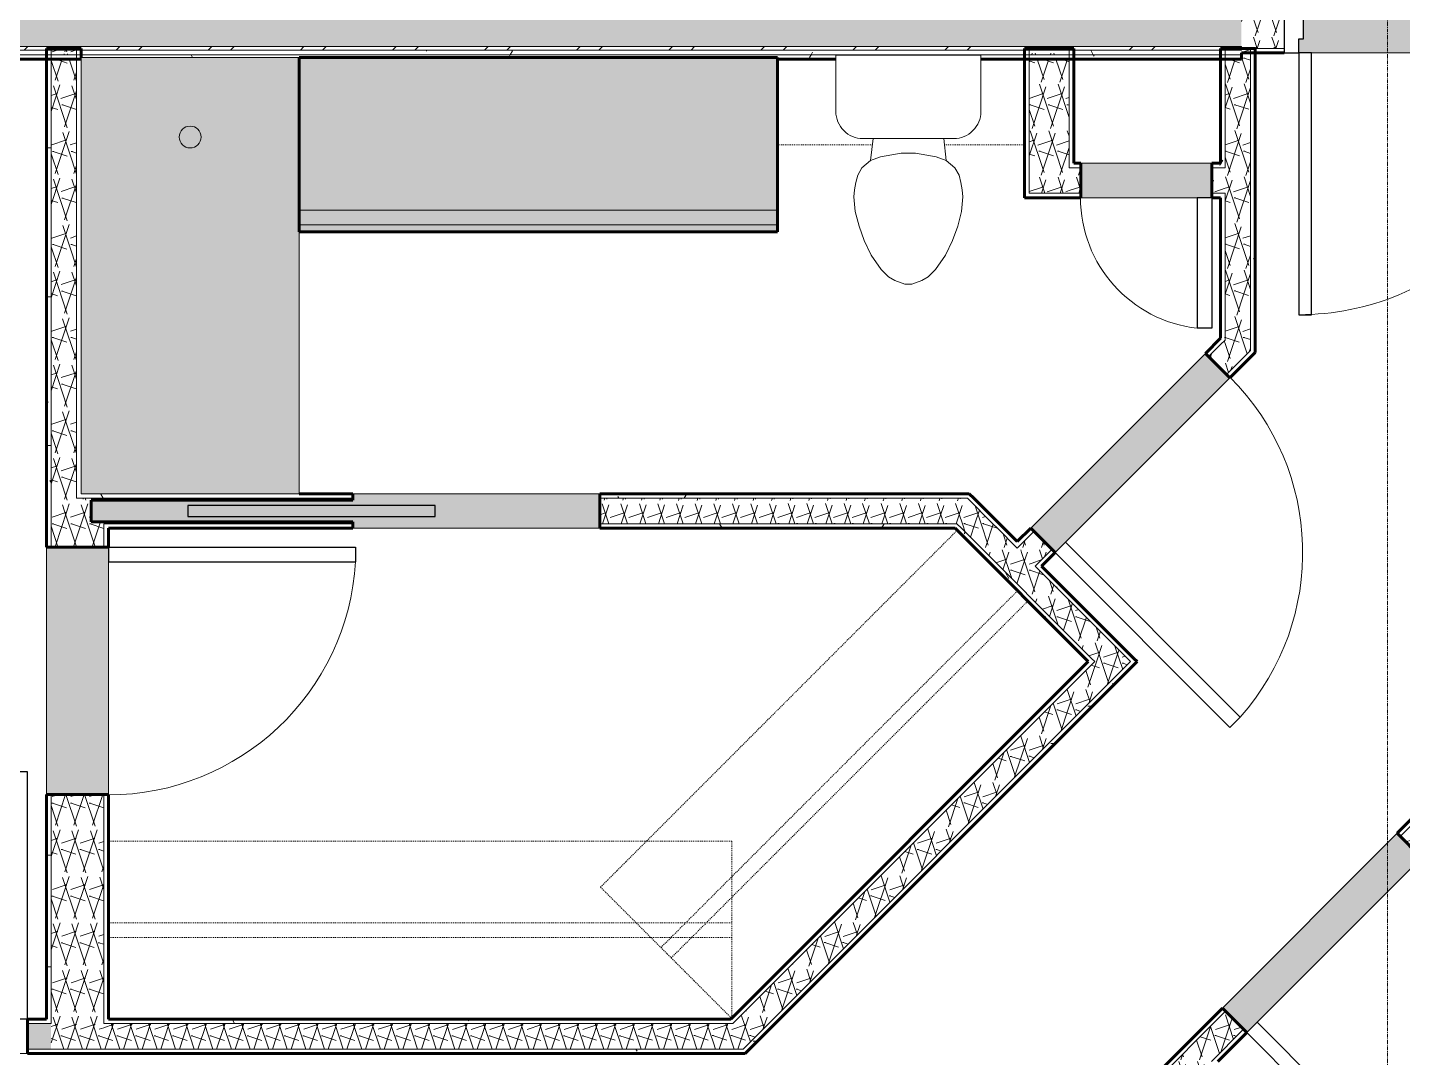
# Model space of a CAD drawing. Header units: inches. Extents: x -4169 to -1846, y 9706 to 12377.
# Drawn here: x -3668.5 to -3479.3, y 10207.1 to 10348.7 of the extents above; entities that cross this region are included whole.
import ezdxf

# ---------------------------------------------------------------- set-up
doc = ezdxf.new("R2010")
doc.units = ezdxf.units.IN
doc.header["$MEASUREMENT"] = 0
doc.linetypes.add('Dash', pattern=[0.25, 0.125, -0.125])
doc.linetypes.add('Grid Line 1_2_', pattern=[0.8749999999999999, 0.4999999999999999, -0.125, 0.125, -0.125])
for name, color, linetype, lineweight in [('0-1', 7, 'Continuous', 5), ('0-2', 50, 'Continuous', 18), ('A-DOOR', 31, 'Continuous', 18), ('A-DOOR-1', 250, 'Continuous', 9), ('A-DOOR-2', 90, 'Continuous', 30), ('A-DOOR-6', 31, 'Continuous', 30), ('A-DOOR-7', 31, 'Continuous', 9), ('A-DOOR-FRAM', 31, 'Continuous', 30), ('A-WALL', 113, 'Continuous', 18), ('A-WALL-1', 8, 'Continuous', 5), ('A-WALL-4', 10, 'Continuous', 60), ('A-WALL-5', 50, 'Continuous', 18), ('A-WALL-PATT-1', 250, 'Continuous', 9), ('A-WALL-PATT-2', 253, 'Continuous', 9), ('A-WALL-PATT-4', 111, 'Continuous', 9), ('I-WALL', 2, 'Continuous', 18), ('I-WALL-2', 2, 'Continuous', 5), ('I-WALL-3', 2, 'Continuous', 60), ('P-SANR-FIXT-1', 9, 'Continuous', 9), ('P-SANR-FIXT-2', 250, 'Continuous', 9), ('Q-CASE-1', 9, 'Continuous', 9), ('Q-CASE-2', 10, 'Continuous', 60), ('Q-CASE-3', 250, 'Continuous', 9), ('Q-CASE-HDLN-1', 250, 'Dash', 9), ('S-GRID-1', 1, 'Grid Line 1_2_', 9)]:
    doc.layers.add(name, color=color, linetype=linetype, lineweight=lineweight)
pattern_1 = [(0, (0, 0), (20.48, 5.12), [0.845, -14.515, 0.845, -14.515, -81.92]), (0, (0, 0), (20.48, 5.12), [-30.72, 0.845, -29.875, 0.845, -14.515, -35.84]), (0, (0, 0), (20.48, 5.12), [-76.8, 0.845, -9.395, 0.845, -24.755]), (120, (7.68, 2.56), (-14.67405006737632, 15.1762002695053), [0.8449999999999999, -14.515, 0.8449999999999999, -14.515, -81.91999999999999]), (120, (7.68, 2.56), (-14.67405006737632, 15.1762002695053), [-30.72, 0.8449999999999999, -29.875, 0.8449999999999999, -14.515, -35.84]), (120, (7.68, 2.56), (-14.67405006737632, 15.1762002695053), [-76.79999999999998, 0.8449999999999999, -9.394999999999998, 0.8449999999999999, -24.755]), (240, (10.24, 12.8), (-5.805949932623669, -20.2962002695053), [0.845, -14.515, 0.845, -14.515, -81.92]), (240, (10.24, 12.8), (-5.805949932623669, -20.2962002695053), [-30.72, 0.845, -29.875, 0.845, -14.515, -35.84]), (240, (10.24, 12.8), (-5.805949932623669, -20.2962002695053), [-76.8, 0.845, -9.395, 0.845, -24.755])]
pattern_2 = [(161.57, (0.32, 0.32), (-2.560496184573631, -0.0005373861552858683), [0, -18.214, 2.022, 0]), (18.43, (-0.32, 0.32), (-2.560496184573631, 0.0005373861552860904), [0, -18.214, 2.022, 0]), (108.43, (0.32, 0.32), (1.279220909290681, -6.400876726295667), [6.069999999999999, -14.166]), (71.57, (-0.32, 0.32), (1.279220909290681, 6.400876726295667), [6.07, -14.166])]

# ---------------------------------------------------------------- blocks, each defined once
blk = doc.blocks.new('SWING - SINGLE - FLUSH - 2-10 x 6-8 - PASSAGE-2675332-ENLARGED RCP - 2ND FLOOR PLAN')
at = {"layer": 'A-DOOR-1'}
blk.add_arc((17.00000000000093, -4.249999999999297), 34.06659275674493, 179.9999999999998, 266.6343130016129, dxfattribs=at)
at = {"layer": 'A-DOOR-2'}
for p, q in [((15, -4.249999999999781), (15, -38.25783353955165)), ((17.00000000000093, -4.249999999999781), (15, -4.249999999999781)), ((17.00000000000093, -4.249999999999781), (17.00000000000093, -38.25783353955165)), ((17.00000000000093, -38.25783353955165), (15, -38.25783353955165))]:
    blk.add_line(p, q, dxfattribs=at)
blk = doc.blocks.new('Bath Tub - Maestro - 60_x30_-1352617-ENLARGED RCP - 2ND FLOOR PLAN')
at = {"layer": 'P-SANR-FIXT-1'}
blk.add_hatch(color=256, dxfattribs=at).paths.add_polyline_path([(59.99999999999965, 29.99999999999599), (-1.023181539494544e-11, 30.00000000001483), (-1.944044925039634e-11, -4.177991286269387e-12), (59.99999999999044, -2.302158463862725e-11), (59.99999999999931, 28.0656190469088)], flags=0)
at = {"layer": 'P-SANR-FIXT-2'}
for p, q in [((2.451372438372345e-13, -3.304023721284463e-13), (2.451372438372345e-13, 29.99999999999973)), ((2.451372438372345e-13, 29.99999999999973), (60.00000000000029, 29.99999999999972)), ((60.00000000000029, 29.99999999999972), (60.00000000000029, -3.35731442646647e-13)), ((60.00000000000029, -3.35731442646647e-13), (2.451372438372345e-13, -3.304023721284463e-13))]:
    blk.add_line(p, q, dxfattribs=at)
for radius, start, end in [(1.5, 4.420971007234288e-13, 180.0000000000002), (1.499999999999998, 180.0000000000002, 359.9999999999994)]:
    blk.add_arc((10.93750000000022, 14.9999999999997), radius, start, end, dxfattribs=at)
blk = doc.blocks.new('Toilet-Domestic-3D - Toilet-Domestic-3D-1372870-ENLARGED RCP - 2ND FLOOR PLAN')
at = {"layer": 'P-SANR-FIXT-2'}
for p, q in [((-2.739764113511752, 11.00000000000004), (-1.873738709727293, 11.50000000000007)), ((-1.8737387097273, 11.50000000000006), (-0.5000000000001319, 12.00000000000002)), ((-0.5000000000001313, 12.00000000000002), (0.5000000000001497, 12.00000000000002)), ((0.5000000000001499, 12.00000000000002), (1.87373870972732, 11.50000000000006)), ((1.873738709727307, 11.50000000000006), (2.73976411351174, 11.00000000000005)), ((-5.127195089653483, 8.000000000000119), (-3.739764113511693, 10.0000000000001)), ((-3.739764113511675, 10.00000000000013), (-2.739764113511752, 11.00000000000004)), ((2.739764113511739, 11.00000000000005), (3.73976411351172, 10.00000000000006)), ((3.739764113511725, 10.00000000000005), (5.127195089653514, 8.00000000000006)), ((-6.059810405963483, 6.000000000000149), (-5.127195089653489, 8.000000000000112)), ((5.12719508965351, 8.000000000000068), (6.059810405963534, 6.000000000000026)), ((-6.787750874495902, 4.000000000000084), (-6.05981040596345, 6.000000000000223)), ((6.05981040596353, 6.000000000000034), (6.787750874495948, 3.999999999999969)), ((-7.325688514504693, 1.99238939618356), (-6.787750874495926, 4.000000000000002)), ((6.787750874495935, 4.000000000000014), (7.325688514504699, 1.99238939618353)), ((-7.50000000000002, -2.626845807189435e-14), (-7.325688514504699, 1.992389396183531)), ((7.325688514504699, 1.992389396183527), (7.50000000000002, -8.759659664292484e-14)), ((-7.412844257252363, -0.9961946980916817), (-7.50000000000002, -3.647082635893638e-14)), ((-7.235846299147757, -1.999999999999842), (-7.412844257252363, -0.9961946980916907)), ((7.412844257252371, -0.9961946980917603), (7.235846299147749, -1.999999999999968)), ((7.500000000000021, -7.083352582108447e-14), (7.412844257252374, -0.9961946980917403)), ((-6.967897106716618, -2.999999999999916), (-7.235846299147756, -1.999999999999837)), ((-6.401133212130356, -3.999999999999926), (-6.967897106716618, -2.999999999999912)), ((6.967897106716618, -2.999999999999936), (6.40113321213035, -3.999999999999953)), ((7.235846299147753, -1.999999999999948), (6.967897106716618, -2.999999999999932)), ((-5.209379619536154, -4.999999999999911), (-6.401133212130357, -3.999999999999923)), ((-3.835640909808955, -5.499999999999876), (-5.209379619536155, -4.99999999999991)), ((-4.861662917351556, -8.023778450744098), (-5.209379619536154, -4.999999999999911)), ((-0.9999999999997728, -5.999999999999972), (-3.835640909808916, -5.499999999999884)), ((3.835640909808861, -5.499999999999932), (0.9999999999997848, -5.999999999999972)), ((5.209379619536155, -4.999999999999937), (3.835640909808857, -5.499999999999933)), ((4.861662917351547, -8.023778450744098), (5.209379619536154, -4.999999999999936)), ((6.401133212130349, -3.999999999999955), (5.209379619536155, -4.999999999999936)), ((0.9999999999997808, -5.999999999999972), (-0.9999999999997728, -5.999999999999972)), ((6.24999999999998, -8.023778450744098), (-6.250000000000018, -8.023778450744098)), ((-9.976221549255797, -11.74999999999998), (-9.976221549255797, -19.47622154925572)), ((9.976221549255834, -19.47622154925572), (9.976221549255834, -11.74999999999989)), ((-9.976221549255797, -19.47622154925572), (9.976221549255834, -19.47622154925572))]:
    blk.add_line(p, q, dxfattribs=at)
for centre, radius, start, end in [((-6.249999999999996, -11.74999999999996), 3.726221549255814, 90.00000000000034, 180.0000000000004), ((6.250000000000004, -11.74999999999991), 3.726221549255821, 3.244165775092787e-13, 90.00000000000044)]:
    blk.add_arc(centre, radius, start, end, dxfattribs=at)
blk = doc.blocks.new('OD_CW_Upper Cabinet - OD_CW_Upper Cabinet-1867009-ENLARGED RCP - 2ND FLOOR PLAN')
at = {"layer": 'Q-CASE-HDLN-1'}
for p, q in [((0.7377049180327883, 11.99999999999999), (13.77857795177623, 11.99999999999999)), ((23.69683188429932, 11.99999999999999), (34.73770491801893, 11.99999999999999))]:
    blk.add_line(p, q, dxfattribs=at)
blk = doc.blocks.new('OD_CW_Base Cabinet - OD_CW_Base Cabinet-1834232-ENLARGED RCP - 2ND FLOOR PLAN')
at = {"layer": 'Q-CASE-1'}
for points in [[(32.56929200657637, 3.000000000008185), (66.56503650951795, 3.000000000006821), (66.56503650951872, 24.00000000001159), (0.7377049181486369, 24.00000000001432), (0.7377049181478695, 3.000000000009549)], [(66.56503650951795, 1.000000000008285), (66.56503650951804, 3.000000000006807), (0.7377049181479548, 3.000000000009535), (0.7377049181478695, 1.000000000011013), (66.33526004809205, 1.000000000008285)], [(66.33526004809197, 8.512301974405986e-12), (66.56503650951787, 8.512301974405986e-12), (66.56503650951795, 1.000000000008285), (0.7377049181478695, 1.000000000011013), (0.7377049181477843, 1.124078607972477e-11), (32.56929200657628, 9.876544027065381e-12)]]:
    blk.add_hatch(color=256, dxfattribs=at).paths.add_polyline_path(points, flags=0)
at = {"layer": 'Q-CASE-2'}
for p, q in [((66.56503650952217, 24.00000000000016), (0.7377049180327829, 24.00000000000016)), ((0.7377049180327883, 24.00000000000016), (0.7377049180327883, 1.225686219186177e-13)), ((66.56503650952217, 1.212363542890675e-13), (66.56503650952217, 24.00000000000016)), ((0.7377049180327883, 1.212363542890675e-13), (66.56503650952217, 1.212363542890675e-13))]:
    blk.add_line(p, q, dxfattribs=at)
at = {"layer": 'Q-CASE-3'}
for p, q in [((0.7377049180327488, 24.00000000000016), (0.7377049180327786, 2.999999999998593)), ((0.7377049180327488, 24.00000000000016), (66.56503650952213, 24.00000000000025)), ((66.56503650952216, 2.999999999998685), (66.56503650952213, 24.00000000000025)), ((0.7377049180327786, 2.999999999998592), (66.56503650952216, 2.999999999998685)), ((66.56503650952216, 1.000000000000221), (66.56503650952216, 2.999999999998671)), ((0.7377049180333131, 1.000000000000128), (66.56503650952216, 1.000000000000221)), ((0.7377049180327816, 1.000000000000128), (66.56503650952216, 1.000000000000221)), ((0.7377049180333145, 1.277504543030639e-13), (66.56503650952216, 2.207261241614498e-13)), ((66.56503650952216, 2.207261241614498e-13), (66.56503650952216, 1.000000000000221))]:
    blk.add_line(p, q, dxfattribs=at)
blk = doc.blocks.new('POCKET - FLUSH - 2-10 x 6-8-2636666-ENLARGED RCP - 2ND FLOOR PLAN')
at = {"layer": 'A-DOOR-2'}
for p, q in [((-39.66666666666676, 0.7499999999999999), (-39.66666666666676, -0.7499999999999999)), ((-5.666666666666763, 0.7499999999999999), (-39.66666666666676, 0.7499999999999999)), ((-5.666666666666763, -0.7499999999999999), (-5.666666666666763, 0.7499999999999999)), ((-39.66666666666676, -0.7499999999999999), (-5.666666666666763, -0.7499999999999999))]:
    blk.add_line(p, q, dxfattribs=at)
blk = doc.blocks.new('OD_CW_Closet - OD_CW_Closet-1898209-ENLARGED RCP - 2ND FLOOR PLAN')
at = {"layer": 'Q-CASE-HDLN-1'}
for p, q in [((70.13228558693521, -1.510923272078225), (70.13228558693521, 23.99999999999991)), ((0.7377049180327883, 12.24453836396082), (70.13228558693521, 12.24453836396082)), ((0.7377049180327883, 10.24453836396082), (70.13228558693521, 10.24453836396082)), ((0.7377049180327883, -1.510923272078225), (70.13228558693521, -1.510923272078225))]:
    blk.add_line(p, q, dxfattribs=at)
blk = doc.blocks.new('OD_CW_Closet - OD_CW_Closet-2675355-ENLARGED RCP - 2ND FLOOR PLAN')
at = {"layer": 'Q-CASE-HDLN-1'}
for p, q in [((0.7377049180327883, 23.85790700950105), (0.7377049180327883, -0.4494745736915817)), ((0.7377049180327883, 12.77526271315414), (86.53883031205996, 12.77526271315414)), ((0.7377049180327883, 10.77526271315414), (86.53883031205996, 10.77526271315414)), ((0.7377049180327883, -0.4494745736915803), (86.53883031205996, -0.4494745736915803))]:
    blk.add_line(p, q, dxfattribs=at)
blk = doc.blocks.new('SWING - SINGLE - FLUSH - 2-10 x 6-8 - PRIVACY-2632541-ENLARGED RCP - 2ND FLOOR PLAN')
at = {"layer": 'A-DOOR-1'}
blk.add_arc((17.00000000000093, 2.374999999999297), 34.06659275674493, 93.36568699838678, 179.9999999999998, dxfattribs=at)
at = {"layer": 'A-DOOR-2'}
for p, q in [((15, 2.374999999999781), (15, 36.38283353955165)), ((17.00000000000093, 36.38283353955165), (15, 36.38283353955165)), ((17.00000000000093, 2.374999999999781), (17.00000000000093, 36.38283353955165)), ((17.00000000000093, 2.374999999999781), (15, 2.374999999999781))]:
    blk.add_line(p, q, dxfattribs=at)
blk = doc.blocks.new('SWING - SINGLE - FLUSH - 1-6 X 6-8 PASSAGE-2632544-ENLARGED RCP - 2ND FLOOR PLAN')
at = {"layer": 'A-DOOR-1'}
blk.add_arc((9.00000000000093, -2.374999999999312), 18.06659275674493, 179.9999999999998, 263.6442410092399, dxfattribs=at)
at = {"layer": 'A-DOOR-2'}
for p, q in [((6.999999999999999, -2.374999999999781), (6.999999999999999, -20.33054994529657)), ((9.00000000000093, -2.374999999999781), (6.999999999999999, -2.374999999999781)), ((9.00000000000093, -2.374999999999781), (9.00000000000093, -20.33054994529657)), ((9.00000000000093, -20.33054994529657), (6.999999999999999, -20.33054994529657))]:
    blk.add_line(p, q, dxfattribs=at)
blk = doc.blocks.new('CTR - 1st Phase - Unit Layouts_rvt-1-ENLARGED RCP - 2ND FLOOR PLAN')
at = {"layer": 'A-WALL-1'}
for points in [[(-3505.502102226591, 10325.30651028207), (-3505.502102226591, 10330.05651028207), (-3523.502102226591, 10330.05651028207), (-3523.502102226591, 10325.30651028207), (-3505.716988931391, 10325.30651028207)], [(-3527.061812758176, 10276.49983582996), (-3504.298736679708, 10299.26291190843), (-3504.298736679708, 10301.82002087218), (-3506.378939408471, 10303.90022360094), (-3530.401373038764, 10279.83939611055), (-3527.503754496416, 10276.9417775682)], [(-3504.298736679708, 10299.26291190843), (-3503.020182197836, 10300.54146639031), (-3504.298736679708, 10301.82002087218), (-3504.298736679708, 10300.98340812855)], [(-3599.247846729069, 10279.83939611055), (-3589.704433817756, 10279.83939611055), (-3589.704433817756, 10284.58939611055), (-3623.704433817757, 10284.58939611055), (-3623.704433817757, 10283.71439611055), (-3659.704433817757, 10283.71439611055), (-3659.704433817757, 10282.21439611054), (-3657.329433817513, 10282.21439611054), (-3657.329433817513, 10280.71439611055), (-3623.704433817757, 10280.71439611055), (-3623.704433817757, 10279.83939611055), (-3604.0898504846, 10279.83939611055)], [(-3659.704433817757, 10280.71439611055), (-3657.329433817513, 10280.71439611055), (-3657.329433817513, 10282.21439611054), (-3659.704433817757, 10282.21439611054), (-3659.704433817757, 10280.73205410311)], [(-3657.329433817511, 10243.2381745618), (-3657.32943381751, 10277.2381745618), (-3665.829433817512, 10277.2381745618), (-3665.829433817512, 10243.2381745618), (-3657.954433817508, 10243.2381745618)], [(-3500.685661774452, 10210.49213728822), (-3476.644031214111, 10234.53376784856), (-3480.002788424747, 10237.8925250592), (-3504.044418985088, 10213.85089449886), (-3501.127603512695, 10210.93407902646)]]:
    blk.add_hatch(color=256, dxfattribs=at).paths.add_polyline_path(points, flags=0)
at = {"layer": 'A-WALL-PATT-1'}
h = blk.add_hatch(dxfattribs=at)
h.set_pattern_fill('FP_1', color=256, style=0, pattern_type=2)
h.set_pattern_definition(pattern_1)
h.paths.add_polyline_path([(-3500.173736679712, 10303.38791190843), (-3499.548736679712, 10304.01291190843), (-3499.548736679711, 10345.83939611051), (-3500.173736679711, 10345.83850592393), (-3500.173736679712, 10304.01291190843)], flags=0)
h = blk.add_hatch(dxfattribs=at)
h.set_pattern_fill('FP_1', color=256, style=0, pattern_type=2)
h.set_pattern_definition(pattern_1)
h.paths.add_polyline_path([(-3665.204433817517, 10282.21439611055), (-3665.204433817516, 10344.33939611051), (-3665.829433817516, 10344.33939611051), (-3665.829433817516, 10282.21439611055)], flags=0)
h = blk.add_hatch(dxfattribs=at)
h.set_pattern_fill('FP_1', color=256, style=0, pattern_type=2)
h.set_pattern_definition(pattern_1)
h.paths.add_polyline_path([(-3504.298736679708, 10305.09654285322), (-3503.673736679712, 10305.72154285322), (-3503.673736679712, 10325.93151028207), (-3504.298736679712, 10325.93151028207), (-3504.298736679708, 10305.72154285322)], flags=0)
h.paths.add_polyline_path([(-3504.298736679712, 10329.43151028207), (-3503.673736679712, 10329.43151028207), (-3503.673736679712, 10344.33939611051), (-3504.298736679712, 10344.33939611051), (-3504.298736679712, 10329.5626599581)], flags=0)
h = blk.add_hatch(dxfattribs=at)
h.set_pattern_fill('FP_1', color=256, style=0, pattern_type=2)
h.set_pattern_definition(pattern_1)
h.paths.add_polyline_path([(-3505.502102226591, 10329.43151028207), (-3504.298736679712, 10329.43151028207), (-3504.298736679712, 10330.05651028207), (-3505.502102226591, 10330.05651028207), (-3505.502102226591, 10329.5626599581)], flags=0)
h.paths.add_polyline_path([(-3523.502102226591, 10329.43151028207), (-3523.502102226591, 10330.05651028207), (-3524.502102226591, 10330.05651028207), (-3524.502102226591, 10329.43151028207)], flags=0)
h = blk.add_hatch(dxfattribs=at)
h.set_pattern_fill('FP_1', color=256, style=0, pattern_type=2)
h.set_pattern_definition(pattern_1)
h.paths.add_polyline_path([(-3661.079433817517, 10283.96439611055), (-3623.704433817757, 10283.96439611055), (-3623.704433817757, 10284.58939611055), (-3661.079433817517, 10284.5893961105)], flags=0)
h.paths.add_polyline_path([(-3538.863683639995, 10283.96439611056), (-3538.238683639996, 10283.96439611056), (-3538.863683639995, 10284.58939611056), (-3589.704433817756, 10284.58939611055), (-3589.704433817756, 10283.96439611056), (-3539.122567116478, 10283.96439611056)], flags=0)
h = blk.add_hatch(dxfattribs=at)
h.set_pattern_fill('FP_1', color=256, style=0, pattern_type=2)
h.set_pattern_definition(pattern_1)
h.paths.add_polyline_path([(-3516.667168793013, 10261.50899778709), (-3516.225227054771, 10261.95093952533), (-3529.359909797031, 10275.08562226759), (-3529.801851535274, 10274.64368052935), (-3517.109110531256, 10261.95093952533)], flags=0)
h.paths.add_polyline_path([(-3532.276725269427, 10277.1185542635), (-3531.834783531185, 10277.56049600174), (-3538.238683639995, 10283.96439611056), (-3539.122567115925, 10283.96439611055), (-3534.113683639996, 10278.95551263407)], flags=0)
h = blk.add_hatch(dxfattribs=at)
h.set_pattern_fill('FP_1', color=256, style=0, pattern_type=2)
h.set_pattern_definition(pattern_1)
h.paths.add_polyline_path([(-3665.360683817465, 10207.58939611093), (-3665.204433817509, 10207.58939611093), (-3665.204433817509, 10208.21439611093), (-3665.829433817509, 10208.21439611093), (-3665.829433817509, 10207.58939611093)], flags=0)
h.paths.add_polyline_path([(-3665.829433817509, 10211.71439611093), (-3665.204433817509, 10211.71439611093), (-3665.204433817508, 10243.2381745618), (-3665.829433817512, 10243.2381745618), (-3665.829433817509, 10212.33939611093)], flags=0)
h.paths.add_polyline_path([(-3665.829433817512, 10277.2381745618), (-3665.204433817513, 10277.2381745618), (-3665.204433817517, 10282.21439611054), (-3665.829433817516, 10282.21439611055), (-3665.829433817516, 10279.29162015964)], flags=0)
h = blk.add_hatch(dxfattribs=at)
h.set_pattern_fill('FP_1', color=256, style=0, pattern_type=2)
h.set_pattern_definition(pattern_1)
h.paths.add_polyline_path([(-3657.329433817513, 10279.83939611055), (-3623.704433817757, 10279.83939611055), (-3623.704433817757, 10280.46439611055), (-3657.329433817513, 10280.46439611055)], flags=0)
h.paths.add_polyline_path([(-3589.704433817756, 10279.83939611055), (-3539.947314584786, 10279.83939611056), (-3540.572314584786, 10280.46439611055), (-3589.704433817756, 10280.46439611056)], flags=0)
h = blk.add_hatch(dxfattribs=at)
h.set_pattern_fill('FP_1', color=256, style=0, pattern_type=2)
h.set_pattern_definition(pattern_1)
h.paths.add_polyline_path([(-3522.500799737802, 10261.50899778709), (-3522.05885799956, 10261.95093952533), (-3539.947314584785, 10279.83939611056), (-3540.831198061268, 10279.83939611056), (-3530.229214150655, 10269.23741219994)], flags=0)
h = blk.add_hatch(dxfattribs=at)
h.set_pattern_fill('FP_1', color=256, style=0, pattern_type=2)
h.set_pattern_definition(pattern_1)
h.paths.add_polyline_path([(-3522.87373667974, 10194.13769332772), (-3503.602477246845, 10213.40895276062), (-3504.044418985088, 10213.85089449886), (-3522.87373667974, 10195.0215768042), (-3522.87373667974, 10194.3965768042)], flags=0)
h.paths.add_polyline_path([(-3479.560846686506, 10237.45058332096), (-3447.423736679714, 10269.58769332776), (-3447.423736679714, 10270.47157680424), (-3480.002788424747, 10237.8925250592)], flags=0)
h = blk.add_hatch(dxfattribs=at)
h.set_pattern_fill('FP_1', color=256, style=0, pattern_type=2)
h.set_pattern_definition(pattern_1)
h.paths.add_polyline_path([(-3518.74873667974, 10192.42906238293), (-3507.579952891018, 10203.59784617165), (-3508.021894629259, 10204.03978790989), (-3518.74873667974, 10193.31294585941)], flags=0)
h.paths.add_polyline_path([(-3505.105079156865, 10206.07271990581), (-3500.685661774452, 10210.49213728822), (-3501.127603512695, 10210.93407902646), (-3505.547020895108, 10206.51466164405)], flags=0)
h.paths.add_polyline_path([(-3476.644031214111, 10234.53376784857), (-3467.563402952649, 10243.61439611003), (-3468.447286429133, 10243.61439611003), (-3477.085972952346, 10234.97570958681)], flags=0)
h.paths.add_polyline_path([(-3464.947286429135, 10247.11439611003), (-3464.06340295265, 10247.11439611003), (-3447.423736679714, 10263.75406238297), (-3447.423736679714, 10264.63794585945), (-3464.183974563007, 10247.87770797616)], flags=0)
h = blk.add_hatch(dxfattribs=at)
h.set_pattern_fill('FP_1', color=256, style=0, pattern_type=2)
h.set_pattern_definition(pattern_1)
h.paths.add_polyline_path([(-3569.702886992683, 10207.58939611093), (-3515.78328531653, 10261.50899778709), (-3516.225227054771, 10261.95093952533), (-3570.586770469166, 10207.58939611093), (-3569.961770469165, 10207.58939611093)], flags=0)
h = blk.add_hatch(dxfattribs=at)
h.set_pattern_fill('FP_1', color=256, style=0, pattern_type=2)
h.set_pattern_definition(pattern_1)
h.paths.add_polyline_path([(-3801.843654978164, 10211.71439611094), (-3702.45443381775, 10211.71439611093), (-3702.45443381775, 10212.33939611093), (-3852.473736679699, 10212.33939611094), (-3852.473736679699, 10211.71439611094), (-3835.609623019679, 10211.71439611094)], flags=0)
h.paths.add_polyline_path([(-3665.829433817509, 10211.71439611093), (-3665.829433817509, 10212.33939611093), (-3668.454433817749, 10212.33939611093), (-3668.454433817749, 10211.71439611093), (-3666.779782812101, 10211.71439611093)], flags=0)
h = blk.add_hatch(dxfattribs=at)
h.set_pattern_fill('FP_1', color=256, style=0, pattern_type=2)
h.set_pattern_definition(pattern_1)
h.paths.add_polyline_path([(-3594.886408876748, 10211.71439611093), (-3572.295401413955, 10211.71439611093), (-3571.670401413955, 10212.33939611093), (-3657.329433817509, 10212.33939611093), (-3657.329433817509, 10211.71439611093), (-3599.247846729069, 10211.71439611093)], flags=0)
h = blk.add_hatch(dxfattribs=at)
h.set_pattern_fill('FP_1', color=256, style=0, pattern_type=2)
h.set_pattern_definition(pattern_1)
h.paths.add_polyline_path([(-3666.779782812101, 10207.58939611093), (-3665.829433817509, 10207.58939611093), (-3665.829433817509, 10208.21439611093), (-3668.454433817749, 10208.21439611093), (-3668.454433817749, 10207.58939611093)], flags=0)
h.paths.add_polyline_path([(-3852.473736679699, 10207.58939611094), (-3702.45443381775, 10207.58939611093), (-3702.45443381775, 10208.21439611093), (-3852.473736679699, 10208.21439611093)], flags=0)
h = blk.add_hatch(dxfattribs=at)
h.set_pattern_fill('FP_1', color=256, style=0, pattern_type=2)
h.set_pattern_definition(pattern_1)
h.paths.add_polyline_path([(-3657.954433817508, 10207.58939611093), (-3570.586770469166, 10207.58939611093), (-3569.961770469165, 10208.21439611093), (-3665.204433817509, 10208.21439611093), (-3665.204433817509, 10207.58939611093)], flags=0)
at = {"layer": 'A-WALL-PATT-2'}
h = blk.add_hatch(dxfattribs=at)
h.set_pattern_fill('FP_2', color=256, style=0, pattern_type=2)
h.set_pattern_definition(pattern_2)
h.paths.add_polyline_path([(-3665.204433817517, 10282.21439611055), (-3661.704433817512, 10282.21439611055), (-3661.704433817512, 10344.33939611051), (-3665.119585332664, 10344.33939611051), (-3665.154938868018, 10344.96439611052), (-3661.704433817512, 10344.96439611052), (-3661.704433817512, 10345.10025232962), (-3665.16248436294, 10345.09778968146), (-3665.178975157441, 10345.38932336996), (-3661.704433817512, 10345.38561178186), (-3661.704433817512, 10345.83939611058), (-3665.204433817516, 10345.83939611058), (-3665.204433817516, 10289.34582811933)], flags=0)
h = blk.add_hatch(dxfattribs=at)
h.set_pattern_fill('FP_2', color=256, style=0, pattern_type=2)
h.set_pattern_definition(pattern_2)
h.paths.add_polyline_path([(-3530.627102226593, 10325.93151028207), (-3525.127102226592, 10325.93151028207), (-3525.127102226591, 10344.33939611051), (-3530.627102226592, 10344.33939611051), (-3530.627102226593, 10328.35972328152)], flags=0)
h.paths.add_polyline_path([(-3530.627102226592, 10344.96439611052), (-3525.127102226591, 10344.96439611052), (-3525.127102226591, 10345.19751577613), (-3530.627102226592, 10345.19359895516)], flags=0)
h.paths.add_polyline_path([(-3530.543301058377, 10345.58939611052), (-3525.127102226591, 10345.58939611052), (-3525.127102226591, 10345.82251577613), (-3530.627102226592, 10345.81859895516), (-3530.627102226592, 10345.58939611052)], flags=0)
h = blk.add_hatch(dxfattribs=at)
h.set_pattern_fill('FP_2', color=256, style=0, pattern_type=2)
h.set_pattern_definition(pattern_2)
h.paths.add_polyline_path([(-3503.462123936076, 10300.98340812855), (-3500.173736679712, 10304.27179538492), (-3500.173736679711, 10345.83939611058), (-3501.423736679712, 10345.83939611051), (-3501.423736679712, 10344.33939611051), (-3503.673736679712, 10344.33939611051), (-3503.673736679712, 10301.19502087218)], flags=0)
h = blk.add_hatch(dxfattribs=at)
h.set_pattern_fill('FP_2', color=256, style=0, pattern_type=2)
h.set_pattern_definition(pattern_2)
h.paths.add_polyline_path([(-3503.673736679712, 10325.93151028207), (-3503.673736679712, 10329.43151028207), (-3505.502102226591, 10329.43151028207), (-3505.502102226591, 10325.93151028207), (-3504.298736679712, 10325.93151028207)], flags=0)
h.paths.add_polyline_path([(-3523.502102226591, 10325.93151028207), (-3523.502102226591, 10329.43151028207), (-3525.127102226592, 10329.43151028207), (-3525.127102226592, 10325.93151028207), (-3524.502102226591, 10325.93151028207)], flags=0)
h = blk.add_hatch(dxfattribs=at)
h.set_pattern_fill('FP_2', color=256, style=0, pattern_type=2)
h.set_pattern_definition(pattern_2)
h.paths.add_polyline_path([(-3529.801851535274, 10274.64368052935), (-3527.503754496416, 10276.94177756821), (-3529.978628230568, 10279.41665130236), (-3532.276725269427, 10277.1185542635), (-3530.243793273516, 10275.08562226759)], flags=0)
h.paths.add_polyline_path([(-3503.673736679712, 10301.19502087218), (-3503.673736679712, 10305.72154285322), (-3505.936997670228, 10303.4582818627), (-3504.298736679708, 10301.82002087218)], flags=0)
h = blk.add_hatch(dxfattribs=at)
h.set_pattern_fill('FP_2', color=256, style=0, pattern_type=2)
h.set_pattern_definition(pattern_2)
h.paths.add_polyline_path([(-3661.704433817512, 10280.46439611055), (-3623.704433817757, 10280.46439611055), (-3623.704433817757, 10280.71439611055), (-3659.704433817757, 10280.71439611055), (-3659.704433817757, 10283.71439611055), (-3623.704433817757, 10283.71439611055), (-3623.704433817757, 10283.96439611055), (-3661.704433817512, 10283.96439611055), (-3661.704433817511, 10282.21439611054)], flags=0)
h.paths.add_polyline_path([(-3535.622567116479, 10280.46439611055), (-3539.122567116478, 10283.96439611056), (-3589.704433817756, 10283.96439611056), (-3589.704433817756, 10280.46439611056), (-3538.863683639995, 10280.46439611056)], flags=0)
h = blk.add_hatch(dxfattribs=at)
h.set_pattern_fill('FP_2', color=256, style=0, pattern_type=2)
h.set_pattern_definition(pattern_2)
h.paths.add_polyline_path([(-3657.954433817508, 10208.21439611093), (-3657.954433817508, 10243.2381745618), (-3665.204433817508, 10243.2381745618), (-3665.204433817509, 10208.21439611093)], flags=0)
h.paths.add_polyline_path([(-3657.954433817512, 10277.2381745618), (-3657.954433817512, 10280.46439611055), (-3661.704433817512, 10280.46439611055), (-3661.704433817512, 10282.21439611055), (-3665.204433817517, 10282.21439611055), (-3665.204433817513, 10277.2381745618), (-3661.704433817512, 10277.2381745618)], flags=0)
h = blk.add_hatch(dxfattribs=at)
h.set_pattern_fill('FP_2', color=256, style=0, pattern_type=2)
h.set_pattern_definition(pattern_2)
h.paths.add_polyline_path([(-3521.616916261319, 10261.50899778709), (-3519.142042527166, 10263.98387152124), (-3535.622567116479, 10280.46439611055), (-3540.572314584786, 10280.46439611056), (-3522.05885799956, 10261.95093952533)], flags=0)
h = blk.add_hatch(dxfattribs=at)
h.set_pattern_fill('FP_2', color=256, style=0, pattern_type=2)
h.set_pattern_definition(pattern_2)
h.paths.add_polyline_path([(-3519.37373667974, 10192.68794585941), (-3501.127603512695, 10210.93407902646), (-3503.602477246845, 10213.40895276062), (-3519.373736679738, 10197.63769332772), (-3519.37373667974, 10192.73944537532)], flags=0)
h.paths.add_polyline_path([(-3477.085972952352, 10234.97570958681), (-3446.798736679714, 10265.29744093811), (-3446.798736679714, 10270.21269332776), (-3479.560846686506, 10237.45058332096)], flags=0)
h = blk.add_hatch(dxfattribs=at)
h.set_pattern_fill('FP_2', color=256, style=0, pattern_type=2)
h.set_pattern_definition(pattern_2)
h.paths.add_polyline_path([(-3569.961770469165, 10208.21439611093), (-3516.667168793012, 10261.50899778709), (-3519.162021453905, 10263.9638925945), (-3574.911517937471, 10208.21439611093), (-3571.411517937472, 10208.21439611093)], flags=0)
h = blk.add_hatch(dxfattribs=at)
h.set_pattern_fill('FP_2', color=256, style=0, pattern_type=2)
h.set_pattern_definition(pattern_2)
h.paths.add_polyline_path([(-3665.204433817509, 10208.21439611093), (-3665.204433817509, 10211.71439611093), (-3668.454433817749, 10211.71439611093), (-3668.454433817749, 10208.21439611093), (-3665.829433817509, 10208.21439611093)], flags=0)
h.paths.add_polyline_path([(-3702.45443381775, 10208.21439611093), (-3702.45443381775, 10211.71439611093), (-3852.473736679699, 10211.71439611094), (-3852.473736679699, 10208.21439611093), (-3725.703833089755, 10208.21439611093)], flags=0)
h = blk.add_hatch(dxfattribs=at)
h.set_pattern_fill('FP_2', color=256, style=0, pattern_type=2)
h.set_pattern_definition(pattern_2)
h.paths.add_polyline_path([(-3657.954433817508, 10208.21439611093), (-3574.911517937471, 10208.21439611093), (-3571.411517937472, 10211.71439611093), (-3657.954433817508, 10211.71439611093), (-3657.954433817508, 10208.21922406386)], flags=0)
at = {"layer": 'A-WALL-4'}
for p, q in [((-3665.829433817508, 10282.21439611054), (-3665.829433817512, 10345.83939611057)), ((-3665.829433817512, 10345.83939611057), (-3661.079433817512, 10345.83939611057)), ((-3661.079433817512, 10345.83939611057), (-3661.079433817512, 10344.58939611049)), ((-3531.252102226588, 10325.30651028206), (-3531.252102226587, 10345.83939611057)), ((-3531.252102226587, 10345.83939611057), (-3524.502102226587, 10345.83939611057)), ((-3524.502102226587, 10345.83939611057), (-3524.502102226588, 10330.05651028206)), ((-3504.298736679708, 10330.05651028206), (-3504.298736679709, 10345.83939611057)), ((-3504.298736679709, 10345.83939611057), (-3499.548736679709, 10345.83939611057)), ((-3499.548736679709, 10345.83939611057), (-3499.548736679707, 10304.01291190842)), ((-3524.502102226588, 10330.05651028206), (-3523.502102226587, 10330.05651028206)), ((-3523.502102226587, 10330.05651028206), (-3523.502102226587, 10325.30651028206)), ((-3505.502102226587, 10325.30651028206), (-3505.502102226587, 10330.05651028206)), ((-3505.502102226587, 10330.05651028206), (-3504.298736679708, 10330.05651028206)), ((-3530.627102226589, 10325.30651028207), (-3531.252102226588, 10325.30651028206)), ((-3524.502102226588, 10325.30651028206), (-3530.627102226589, 10325.30651028207)), ((-3523.502102226587, 10325.30651028206), (-3524.502102226588, 10325.30651028206)), ((-3504.298736679708, 10325.30651028206), (-3505.502102226587, 10325.30651028206)), ((-3504.298736679707, 10305.98042632969), (-3504.298736679708, 10325.30651028206)), ((-3506.378939408466, 10303.90022360093), (-3504.298736679707, 10305.98042632969)), ((-3504.298736679707, 10301.82002087217), (-3506.378939408466, 10303.90022360093)), ((-3499.548736679707, 10304.01291190842), (-3503.020182197832, 10300.5414663903)), ((-3503.020182197832, 10300.5414663903), (-3504.298736679707, 10301.82002087217)), ((-3631.079433817494, 10284.58939611054), (-3623.704433817752, 10284.58939611054)), ((-3623.704433817752, 10284.58939611054), (-3623.704433817752, 10283.71439611054)), ((-3589.704433817752, 10284.58939611054), (-3538.863683639991, 10284.58939611054)), ((-3589.704433817752, 10279.83939611054), (-3589.704433817752, 10284.58939611054)), ((-3538.863683639991, 10284.58939611054), (-3538.23868363999, 10283.96439611054)), ((-3623.704433817752, 10283.71439611054), (-3659.704433817752, 10283.71439611054)), ((-3659.704433817752, 10283.71439611054), (-3659.704433817752, 10282.21439611054)), ((-3538.23868363999, 10283.96439611054), (-3534.113683639991, 10279.83939611054)), ((-3665.829433817508, 10277.23817456179), (-3665.829433817508, 10282.21439611054)), ((-3659.704433817752, 10282.21439611054), (-3659.704433817752, 10280.71439611054)), ((-3659.704433817752, 10280.71439611054), (-3657.329433817509, 10280.71439611054)), ((-3657.329433817509, 10280.71439611054), (-3623.704433817752, 10280.71439611054)), ((-3623.704433817752, 10279.83939611054), (-3657.329433817509, 10279.83939611054)), ((-3657.329433817509, 10279.83939611054), (-3657.329433817508, 10277.23817456179)), ((-3623.704433817752, 10280.71439611054), (-3623.704433817752, 10279.83939611054)), ((-3540.831198061264, 10279.83939611054), (-3589.704433817752, 10279.83939611054)), ((-3522.500799737798, 10261.50899778708), (-3540.831198061264, 10279.83939611054)), ((-3534.113683639992, 10279.83939611054), (-3532.276725269422, 10278.00243773997)), ((-3532.276725269422, 10278.00243773997), (-3530.420569968809, 10279.85859304059)), ((-3530.420569968809, 10279.85859304059), (-3527.061812758171, 10276.49983582996)), ((-3657.329433817508, 10277.23817456179), (-3665.829433817508, 10277.23817456179)), ((-3527.061812758171, 10276.49983582996), (-3528.917968058787, 10274.64368052934)), ((-3528.917968058787, 10274.64368052934), (-3519.142042527162, 10264.86775499771)), ((-3480.002788424744, 10237.89252505919), (-3447.42373667971, 10270.47157680423)), ((-3519.142042527163, 10264.86775499771), (-3516.225227054767, 10261.95093952532)), ((-3516.225227054767, 10261.95093952532), (-3515.783285316526, 10261.50899778708)), ((-3571.67040141395, 10212.33939611092), (-3522.500799737798, 10261.50899778708)), ((-3515.783285316526, 10261.50899778708), (-3569.702886992679, 10207.58939611092)), ((-3665.829433817505, 10212.33939611092), (-3665.829433817506, 10243.23817456179)), ((-3665.829433817506, 10243.23817456179), (-3657.329433817506, 10243.23817456179)), ((-3657.329433817506, 10243.23817456179), (-3657.329433817505, 10212.33939611092)), ((-3476.644031214107, 10234.53376784856), (-3480.002788424744, 10237.89252505919)), ((-3518.748736679736, 10199.14657680419), (-3504.044418985084, 10213.85089449885)), ((-3504.044418985084, 10213.85089449885), (-3500.685661774447, 10210.49213728821)), ((-3668.454433817745, 10212.33939611092), (-3665.829433817504, 10212.33939611092)), ((-3668.454433817745, 10207.58939611092), (-3668.454433817745, 10212.33939611092)), ((-3657.329433817505, 10212.33939611092), (-3571.67040141395, 10212.33939611092)), ((-3500.685661774447, 10210.49213728821), (-3504.66313741862, 10206.51466164404)), ((-3665.829433817504, 10207.58939611092), (-3668.454433817745, 10207.58939611092)), ((-3665.204433817505, 10207.58939611092), (-3665.829433817504, 10207.58939611092)), ((-3657.329433817505, 10207.58939611092), (-3665.204433817505, 10207.58939611092)), ((-3576.42040141395, 10207.58939611092), (-3657.329433817505, 10207.58939611092)), ((-3570.586770469162, 10207.58939611092), (-3576.42040141395, 10207.58939611092)), ((-3569.702886992679, 10207.58939611092), (-3570.586770469162, 10207.58939611092))]:
    blk.add_line(p, q, dxfattribs=at)
at = {"layer": 'A-WALL-5'}
for p, q in [((-3665.204433817512, 10345.83939611057), (-3665.204433817509, 10282.21439611054)), ((-3661.704433817512, 10345.83939611057), (-3661.704433817508, 10283.96439611054)), ((-3530.627102226587, 10345.83939611057), (-3530.627102226589, 10325.93151028206)), ((-3525.127102226587, 10345.83939611057), (-3525.127102226588, 10329.43151028206)), ((-3503.673736679709, 10345.83939611057), (-3503.673736679708, 10329.43151028206)), ((-3500.173736679709, 10345.83939611057), (-3500.173736679707, 10304.2717953849)), ((-3505.502102226587, 10330.05651028206), (-3523.502102226587, 10330.05651028206)), ((-3525.127102226588, 10329.43151028206), (-3524.502102226588, 10329.43151028206)), ((-3524.502102226588, 10329.43151028206), (-3523.502102226587, 10329.43151028206)), ((-3505.502102226587, 10329.43151028206), (-3504.298736679708, 10329.43151028206)), ((-3504.298736679708, 10329.43151028206), (-3503.673736679708, 10329.43151028206)), ((-3530.627102226589, 10325.93151028206), (-3525.127102226588, 10325.93151028206)), ((-3525.127102226588, 10325.93151028206), (-3524.502102226588, 10325.93151028206)), ((-3524.502102226588, 10325.93151028206), (-3523.502102226587, 10325.93151028206)), ((-3523.502102226587, 10325.30651028206), (-3505.502102226587, 10325.30651028206)), ((-3505.502102226587, 10325.93151028206), (-3504.298736679708, 10325.93151028206)), ((-3504.298736679708, 10325.93151028206), (-3503.673736679708, 10325.93151028206)), ((-3503.673736679708, 10325.93151028206), (-3503.673736679707, 10305.72154285321)), ((-3504.298736679707, 10305.09654285321), (-3503.673736679707, 10305.72154285321)), ((-3506.378939408465, 10303.90022360093), (-3530.420569968807, 10279.85859304059)), ((-3504.298736679707, 10305.09654285321), (-3505.936997670224, 10303.45828186269)), ((-3503.462123936073, 10300.98340812854), (-3500.173736679707, 10304.2717953849)), ((-3503.02018219783, 10300.5414663903), (-3504.298736679705, 10299.26291190842)), ((-3527.061812758171, 10276.49983582995), (-3504.298736679705, 10299.26291190842)), ((-3589.704433817752, 10284.58939611054), (-3623.704433817752, 10284.58939611054)), ((-3661.704433817508, 10283.96439611054), (-3661.079433817509, 10283.96439611054)), ((-3623.704433817752, 10283.96439611054), (-3661.079433817509, 10283.96439611054)), ((-3539.122567116473, 10283.96439611054), (-3589.704433817752, 10283.96439611054)), ((-3535.622567116476, 10280.46439611054), (-3539.122567116474, 10283.96439611054)), ((-3665.204433817508, 10282.21439611053), (-3665.204433817509, 10277.23817456179)), ((-3657.954433817508, 10280.71439611054), (-3657.329433817509, 10280.71439611054)), ((-3657.954433817508, 10280.46439611054), (-3657.329433817509, 10280.46439611054)), ((-3657.954433817508, 10280.46439611054), (-3657.329433817509, 10280.46439611054)), ((-3657.954433817508, 10280.46439611054), (-3657.954433817508, 10277.23817456179)), ((-3623.704433817752, 10280.46439611054), (-3657.329433817509, 10280.46439611054)), ((-3623.704433817752, 10279.83939611054), (-3589.704433817752, 10279.83939611054)), ((-3540.572314584782, 10280.46439611054), (-3589.704433817752, 10280.46439611054)), ((-3539.947314584782, 10279.83939611054), (-3540.572314584781, 10280.46439611054)), ((-3522.058857999557, 10261.95093952532), (-3539.947314584781, 10279.83939611054)), ((-3534.997567116476, 10279.83939611054), (-3535.622567116476, 10280.46439611054)), ((-3532.276725269423, 10277.11855426349), (-3534.997567116476, 10279.83939611054)), ((-3529.978628230566, 10279.41665130235), (-3531.834783531181, 10277.56049600173)), ((-3665.829433817508, 10277.23817456179), (-3665.829433817506, 10243.23817456179)), ((-3657.329433817506, 10243.23817456179), (-3657.329433817508, 10277.23817456179)), ((-3531.834783531181, 10277.56049600173), (-3532.276725269422, 10277.11855426349)), ((-3529.359909797028, 10275.08562226758), (-3529.80185153527, 10274.64368052934)), ((-3527.503754496412, 10276.9417775682), (-3529.359909797028, 10275.08562226758)), ((-3519.583984265404, 10264.42581325947), (-3529.80185153527, 10274.64368052934)), ((-3479.560846686502, 10237.45058332095), (-3447.42373667971, 10269.58769332775)), ((-3519.142042527163, 10263.98387152123), (-3519.583984265405, 10264.42581325947)), ((-3516.66716879301, 10261.50899778708), (-3519.142042527163, 10263.98387152123)), ((-3521.616916261315, 10261.50899778708), (-3522.058857999557, 10261.95093952532)), ((-3521.616916261315, 10261.50899778708), (-3571.411517937468, 10211.71439611092)), ((-3516.66716879301, 10261.50899778708), (-3569.961770469161, 10208.21439611092)), ((-3665.204433817506, 10243.23817456179), (-3665.204433817505, 10211.71439611092)), ((-3657.954433817506, 10243.23817456179), (-3657.954433817504, 10211.71439611092)), ((-3480.002788424744, 10237.89252505919), (-3504.044418985084, 10213.85089449884)), ((-3500.685661774448, 10210.49213728821), (-3476.644031214107, 10234.53376784855)), ((-3518.748736679736, 10198.26269332771), (-3503.602477246842, 10213.40895276061)), ((-3668.454433817745, 10212.33939611092), (-3702.454433817746, 10212.33939611092)), ((-3665.829433817504, 10211.71439611092), (-3668.454433817745, 10211.71439611092)), ((-3665.829433817505, 10211.71439611092), (-3665.204433817504, 10211.71439611092)), ((-3657.954433817504, 10211.71439611092), (-3657.329433817505, 10211.71439611092)), ((-3657.329433817505, 10211.71439611092), (-3572.29540141395, 10211.71439611092)), ((-3572.295401413951, 10211.71439611092), (-3571.411517937467, 10211.71439611092)), ((-3505.547020895104, 10206.51466164404), (-3501.127603512688, 10210.93407902645)), ((-3702.454433817746, 10207.58939611092), (-3668.454433817745, 10207.58939611092)), ((-3665.829433817505, 10208.21439611092), (-3668.454433817745, 10208.21439611092)), ((-3665.829433817504, 10208.21439611092), (-3665.204433817504, 10208.21439611093)), ((-3665.204433817505, 10208.21439611092), (-3657.954433817504, 10208.21439611092)), ((-3657.954433817504, 10208.21439611092), (-3657.329433817505, 10208.21439611092)), ((-3657.329433817505, 10208.21439611092), (-3575.79540141395, 10208.21439611092)), ((-3575.79540141395, 10208.21439611092), (-3574.911517937467, 10208.21439611092)), ((-3574.911517937467, 10208.21439611092), (-3569.961770469161, 10208.21439611092))]:
    blk.add_line(p, q, dxfattribs=at)
at = {"layer": '0-2'}
for name, p, rotation in [('Bath Tub - Maestro - 60_x30_-1352617-ENLARGED RCP - 2ND FLOOR PLAN', (-3661.079433817512, 10344.58939611049), 270.0000000000176), ('Toilet-Domestic-3D - Toilet-Domestic-3D-1372870-ENLARGED RCP - 2ND FLOOR PLAN', (-3547.252102226492, 10325.41317455916), 180), ('SWING - SINGLE - FLUSH - 2-10 x 6-8 - PRIVACY-2632541-ENLARGED RCP - 2ND FLOOR PLAN', (-3516.720376083319, 10290.20002971544), 225.0000000000024), ('OD_CW_Closet - OD_CW_Closet-1898209-ENLARGED RCP - 2ND FLOOR PLAN', (-3538.949726336268, 10279.00119668556), 225.0000000000065), ('SWING - SINGLE - FLUSH - 2-10 x 6-8 - PASSAGE-2675332-ENLARGED RCP - 2ND FLOOR PLAN', (-3661.579433817507, 10260.23817456179), 90.00000000000318), ('OD_CW_Closet - OD_CW_Closet-2675355-ENLARGED RCP - 2ND FLOOR PLAN', (-3570.790603505447, 10236.33939611089), 180), ('SWING - SINGLE - FLUSH - 2-10 x 6-8 - PRIVACY-2632541-ENLARGED RCP - 2ND FLOOR PLAN', (-3490.344225099595, 10224.1923311737), 225.000000000005)]:
    blk.add_blockref(name, p, dxfattribs=dict(at, rotation=rotation))
for name, p in [('OD_CW_Base Cabinet - OD_CW_Base Cabinet-1834232-ENLARGED RCP - 2ND FLOOR PLAN', (-3631.817138735645, 10320.58939611004)), ('OD_CW_Upper Cabinet - OD_CW_Upper Cabinet-1867009-ENLARGED RCP - 2ND FLOOR PLAN', (-3565.989807144531, 10320.58939610807)), ('SWING - SINGLE - FLUSH - 1-6 X 6-8 PASSAGE-2632544-ENLARGED RCP - 2ND FLOOR PLAN', (-3514.502102226587, 10327.68151028206)), ('POCKET - FLUSH - 2-10 x 6-8-2636666-ENLARGED RCP - 2ND FLOOR PLAN', (-3606.704433817752, 10282.21439611054)), ('SWING - SINGLE - FLUSH - 2-10 x 6-8 - PRIVACY-2632541-ENLARGED RCP - 2ND FLOOR PLAN', (-3685.454433817745, 10209.96439611092))]:
    blk.add_blockref(name, p, dxfattribs=at)
blk = doc.blocks.new('CTR - 1st Phase - Shell_rvt-1-ENLARGED RCP - 2ND FLOOR PLAN')
at = {"layer": 'S-GRID-1'}
blk.add_line((-3481.323736679715, 9836.179692344092), (-3481.323736679694, 12344.54045190506), dxfattribs=at)
blk = doc.blocks.new('HOLLOW METAL - UNIT DOOR-2154430-ENLARGED RCP - 2ND FLOOR PLAN')
at = {"layer": 'A-DOOR-6'}
for p, q in [((17.99999999999985, 40.12499999999997), (16.24999999999985, 40.12499999999997)), ((16.24999999999985, 40.12499999999997), (16.2499999999999, 4.124999999999967)), ((17.9999999999999, 4.124999999999972), (17.99999999999985, 40.12499999999997)), ((16.2499999999999, 4.124999999999967), (17.9999999999999, 4.124999999999972))]:
    blk.add_line(p, q, dxfattribs=at)
at = {"layer": 'A-DOOR-7'}
blk.add_arc((17.99999999999991, 4.12499999999997), 35.99999999999997, 90.00000000000044, 180.0000000000005, dxfattribs=at)
at = {"layer": 'A-DOOR-FRAM'}
for p, q in [((-18.00000000000011, 4.124999999999997), (-20.0000000000001, 4.124999999999997)), ((-20.0000000000001, 4.124999999999997), (-20.0000000000001, -3.87499999999997)), ((-18.00000000000011, 2.187500000000005), (-18.00000000000011, 4.124999999999997)), ((17.99999999999989, 4.124999999999997), (17.99999999999989, 2.187500000000005)), ((19.99999999999988, 4.124999999999997), (17.99999999999989, 4.124999999999997)), ((19.99999999999988, -3.87499999999997), (19.99999999999988, 4.124999999999997)), ((-17.37500000000012, 2.187500000000005), (-18.00000000000011, 2.187500000000005)), ((-17.37500000000012, -1.937500000000014), (-17.37500000000012, 2.187500000000005)), ((17.99999999999989, 2.187500000000005), (17.37499999999992, 2.187500000000005)), ((17.37499999999992, 2.187500000000005), (17.37499999999992, -1.937500000000014)), ((-18.00000000000011, -3.87499999999997), (-18.00000000000011, -1.937500000000014)), ((-18.00000000000011, -1.937500000000014), (-17.37500000000012, -1.937500000000014)), ((17.37499999999992, -1.937500000000014), (17.99999999999989, -1.937500000000014)), ((17.99999999999989, -1.937500000000014), (17.99999999999989, -3.87499999999997)), ((-20.0000000000001, -3.87499999999997), (-18.00000000000011, -3.87499999999997)), ((17.99999999999989, -3.87499999999997), (19.99999999999988, -3.87499999999997))]:
    blk.add_line(p, q, dxfattribs=at)

msp = doc.modelspace()

# ---------------------------------------------------------------- hatches: boundary and pattern name
at = {"layer": 'A-WALL-PATT-4'}
h = msp.add_hatch(dxfattribs=at)
h.set_pattern_fill('FP_2', color=256, style=0, pattern_type=2)
h.set_pattern_definition(pattern_2)
h.paths.add_polyline_path([(-3852.473736679716, 10346.08939611052), (-3501.423736679712, 10346.08939611051), (-3501.423736679712, 10351.33939611052), (-3504.673736679716, 10351.33939611052), (-3504.673736679716, 10351.58939611052), (-3852.473736679716, 10351.58939611052), (-3852.473736679716, 10349.67107587749)], flags=0)
h = msp.add_hatch(dxfattribs=at)
h.set_pattern_fill('FP_2', color=256, style=0, pattern_type=2)
h.set_pattern_definition(pattern_2)
h.paths.add_polyline_path([(-3421.675653753546, 10345.83939611051), (-3416.673736679714, 10345.86439611003), (-3416.673736679714, 10351.33939611051), (-3455.523736679711, 10351.33939611051), (-3455.523736679711, 10345.83939611051)], flags=0)
h.paths.add_polyline_path([(-3495.523736679711, 10345.83939611051), (-3495.52373667971, 10351.33939611052), (-3501.423736679712, 10351.33939611052), (-3501.423736679712, 10345.83939611058), (-3497.949942604521, 10345.83939611051)], flags=0)
h = msp.add_hatch(dxfattribs=at)
h.set_pattern_fill('FP_38', color=256, style=0, pattern_type=2)
h.set_pattern_definition([(45, (0, 0), (-6.335676759431466, 6.335676759431466), []), (45, (0, 9.6), (-6.335676759431466, 6.335676759431466), [])])
h.paths.add_polyline_path([(-3503.115350754091, 10345.58939611052), (-3501.423736679712, 10345.58939611052), (-3501.423736679712, 10346.08939611051), (-3852.473736679716, 10346.08939611052), (-3852.473736679716, 10345.58939611052), (-3665.204433817516, 10345.58939611052), (-3665.204433817516, 10345.83939611058), (-3661.704433817512, 10345.83939611058), (-3661.704433817512, 10345.58939611052), (-3530.627102226592, 10345.58939611052), (-3530.627102226592, 10345.81859895516), (-3525.127102226591, 10345.82251577613), (-3525.127102226591, 10345.58939611052), (-3503.673736679712, 10345.58939611052)], flags=0)
h = msp.add_hatch(dxfattribs=at)
h.set_pattern_fill('FP_1', color=256, style=0, pattern_type=2)
h.set_pattern_definition(pattern_1)
h.paths.add_polyline_path([(-3503.543787066523, 10344.96439611052), (-3501.423736679712, 10344.96439611052), (-3501.423736679712, 10345.58939611052), (-3661.704433817512, 10345.58939611052), (-3661.704433817512, 10345.38561178186), (-3665.178975157441, 10345.38932336996), (-3665.16248436294, 10345.09778968146), (-3661.704433817512, 10345.10025232962), (-3661.704433817512, 10344.96439611052), (-3530.627102226592, 10344.96439611052), (-3530.627102226592, 10345.19359895516), (-3525.127102226591, 10345.19751577613), (-3525.127102226591, 10344.96439611052), (-3503.673736679712, 10344.96439611052)], flags=0)
h.paths.add_polyline_path([(-3851.848736679699, 10344.96439611052), (-3807.837882087662, 10344.96439611052), (-3807.837882087662, 10345.08939610481), (-3789.837882087651, 10345.08939610481), (-3789.837882087651, 10344.96439611052), (-3787.906043645475, 10344.96439611052), (-3787.906043645475, 10345.58939611052), (-3852.473736679716, 10345.58939611052), (-3852.473736679716, 10344.96439611052)], flags=0)
h.paths.add_polyline_path([(-3687.906043645426, 10344.96439611052), (-3665.204433817516, 10344.96439611052), (-3665.204433817516, 10345.58939611052), (-3709.906043645423, 10345.58939611052), (-3709.906043645423, 10344.96439611052), (-3705.906043645437, 10344.96439611052), (-3705.906043645437, 10345.08939610474), (-3687.906043645426, 10345.0815928724)], flags=0)
h = msp.add_hatch(dxfattribs=at)
h.set_pattern_fill('FP_1', color=256, style=0, pattern_type=2)
h.set_pattern_definition(pattern_1)
h.paths.add_polyline_path([(-3422.244053421027, 10345.21439611051), (-3414.673736679715, 10345.21439611051), (-3414.673736679715, 10345.83939611051), (-3455.523736679711, 10345.83939611051), (-3455.523736679711, 10345.21439611051), (-3442.673736679711, 10345.21439611051)], flags=0)
h.paths.add_polyline_path([(-3499.548736679711, 10345.21439611051), (-3495.52373667971, 10345.21439611052), (-3495.52373667971, 10345.83939611051), (-3499.548736679711, 10345.83806083064), (-3499.548736679711, 10345.4702223817)], flags=0)
h = msp.add_hatch(dxfattribs=at)
h.set_pattern_fill('FP_1', color=256, style=0, pattern_type=2)
h.set_pattern_definition(pattern_1)
h.paths.add_polyline_path([(-3508.754967903793, 10344.33939611051), (-3501.423736679712, 10344.33939611051), (-3501.423736679712, 10344.96439611052), (-3665.154938868018, 10344.96439611052), (-3665.119585332664, 10344.33939611051), (-3661.079433817516, 10344.33939611051), (-3661.079433817516, 10344.58939611051), (-3565.252102226127, 10344.58939611006), (-3565.252102226127, 10344.33939611051), (-3557.22832377575, 10344.33939611051), (-3557.22832377575, 10344.88939610842), (-3537.275880677239, 10344.88939610842), (-3537.275880677239, 10344.33939611051), (-3531.715910646037, 10344.33939611051)], flags=0)
h.paths.add_polyline_path([(-3852.473736679716, 10344.33939611052), (-3807.837882087662, 10344.33939611052), (-3807.837882087662, 10344.96439611052), (-3852.473736679716, 10344.96439611052)], flags=0)
h.paths.add_polyline_path([(-3687.906043645426, 10344.33939611051), (-3665.204433817516, 10344.33939611051), (-3665.204433817516, 10344.96439611052), (-3687.906043645426, 10344.96439611052)], flags=0)
h.paths.add_polyline_path([(-3709.906043645423, 10344.33939611051), (-3705.906043645437, 10344.33939611051), (-3705.906043645437, 10344.96439611052), (-3709.906043645423, 10344.96439611052)], flags=0)
h.paths.add_polyline_path([(-3789.837882087651, 10344.33939611051), (-3787.906043645475, 10344.33939611051), (-3787.906043645475, 10344.96439611052), (-3789.837882087651, 10344.96439611052)], flags=0)
at = {"layer": 'I-WALL-2'}
msp.add_hatch(color=256, dxfattribs=at).paths.add_polyline_path([(-3492.60517607365, 10345.21439611051), (-3457.52373667971, 10345.21439611051), (-3457.52373667971, 10347.15189611051), (-3458.14873667971, 10347.15189611051), (-3458.14873667971, 10351.27689611051), (-3457.52373667971, 10351.27689611051), (-3457.52373667971, 10352.96439611051), (-3493.52373667971, 10352.96439611051), (-3493.52373667971, 10351.27689611051), (-3492.89873667971, 10351.27689611051), (-3492.89873667971, 10347.15189611051), (-3493.523736679711, 10347.15189611051), (-3493.523736679711, 10345.21439611051), (-3492.89873667971, 10345.21439611051)], flags=0)

# ---------------------------------------------------------------- linework, layer by layer
at = {"layer": 'A-WALL'}
for p, q in [((-3852.473736679712, 10346.08939611051), (-3501.423736679709, 10346.0893961105)), ((-3709.906043645419, 10345.58939611051), (-3501.423736679709, 10345.5893961105)), ((-3501.423736679709, 10346.0893961105), (-3501.423736679709, 10345.5893961105)), ((-3501.423736679709, 10345.8393961105), (-3495.523736679707, 10345.8393961105)), ((-3687.906043645422, 10344.96439611051), (-3501.423736679709, 10344.9643961105))]:
    msp.add_line(p, q, dxfattribs=at)
at = {"layer": 'I-WALL'}
msp.add_line((-3491.773736679706, 10345.2143961105), (-3457.523736679706, 10345.2143961105), dxfattribs=at)
at = {"layer": 'I-WALL-3'}
for p, q in [((-3501.423736679708, 10345.2143961105), (-3501.423736679709, 10344.3393961105)), ((-3495.523736679707, 10345.2143961105), (-3501.423736679709, 10345.2143961105)), ((-3661.079433817512, 10344.33939611051), (-3687.906043645422, 10344.33939611051)), ((-3557.228323775747, 10344.3393961105), (-3565.252102226124, 10344.3393961105)), ((-3501.423736679709, 10344.3393961105), (-3537.275880677235, 10344.3393961105))]:
    msp.add_line(p, q, dxfattribs=at)

# ---------------------------------------------------------------- block references
at = {"layer": '0-1'}
for name in ['CTR - 1st Phase - Shell_rvt-1-ENLARGED RCP - 2ND FLOOR PLAN', 'CTR - 1st Phase - Unit Layouts_rvt-1-ENLARGED RCP - 2ND FLOOR PLAN']:
    msp.add_blockref(name, (0, 0), dxfattribs=at)
at = {"layer": 'A-DOOR', "rotation": 180}
msp.add_blockref('HOLLOW METAL - UNIT DOOR-2154430-ENLARGED RCP - 2ND FLOOR PLAN', (-3475.523736679706, 10349.3393961105), dxfattribs=at)

doc.saveas('drawing.dxf')
